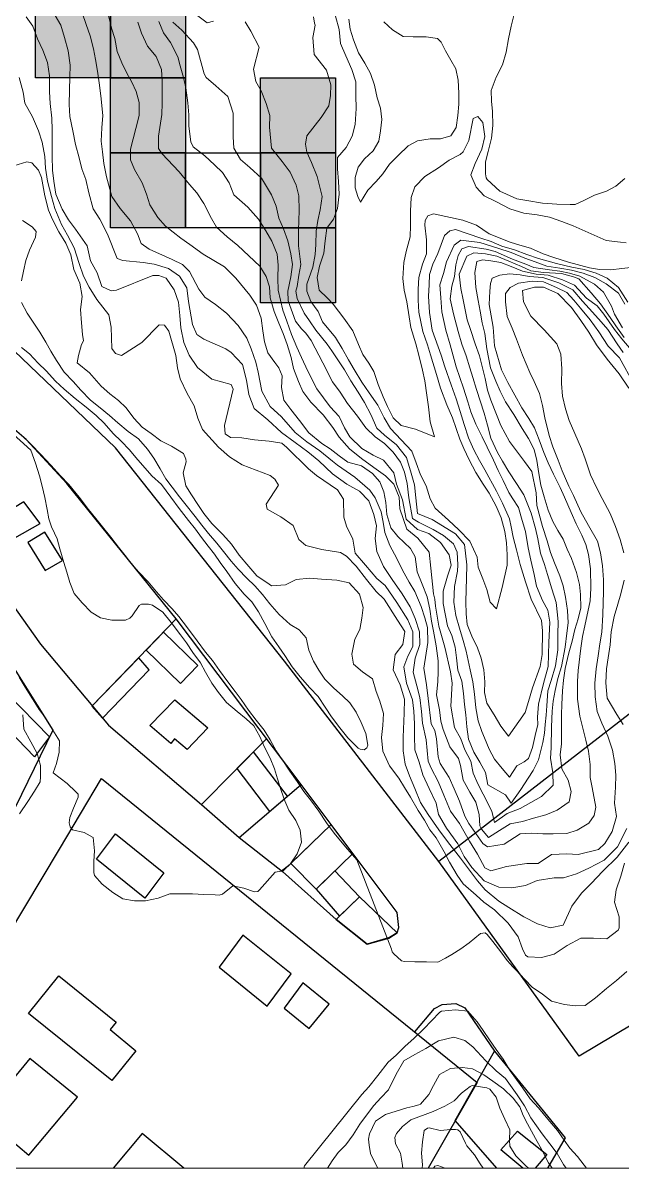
# Model space of a CAD drawing. Header units: metres. Extents: x 47 to 1988, y 46 to 663.
# Drawn here: x 1160.8 to 1280.6, y 45.6 to 274.7 of the extents above; entities that cross this region are included whole.
import ezdxf

# ---------------------------------------------------------------- set-up
doc = ezdxf.new("R2010")
doc.units = ezdxf.units.M
for name, color, linetype in [('01_Fina', 7, 'Continuous'), ('02_Media', 7, 'Continuous'), ('casas', 80, 'Continuous'), ('predios', 220, 'Continuous')]:
    doc.layers.add(name, color=color, linetype=linetype)

msp = doc.modelspace()

# ---------------------------------------------------------------- hatches: boundary and pattern name
at = {"layer": '02_Media'}
h = msp.add_hatch(color=256, dxfattribs=at)
h.dxf.hatch_style = 1
h.paths.add_polyline_path([(1178.3, 278.69), (1163.3, 278.69), (1163.3, 263.69), (1178.3, 263.69)])
h = msp.add_hatch(color=256, dxfattribs=at)
h.dxf.hatch_style = 1
h.paths.add_polyline_path([(1193.3, 278.69), (1178.3, 278.69), (1178.3, 263.69), (1193.3, 263.69)])
h = msp.add_hatch(color=256, dxfattribs=at)
h.dxf.hatch_style = 1
h.paths.add_polyline_path([(1193.3, 263.69), (1178.3, 263.69), (1178.3, 248.69), (1193.3, 248.69)])
h = msp.add_hatch(color=256, dxfattribs=at)
h.dxf.hatch_style = 1
h.paths.add_polyline_path([(1223.3, 263.69), (1208.3, 263.69), (1208.3, 248.69), (1223.3, 248.69)])
h = msp.add_hatch(color=256, dxfattribs=at)
h.dxf.hatch_style = 1
h.paths.add_polyline_path([(1193.3, 248.69), (1178.3, 248.69), (1178.3, 233.69), (1193.3, 233.69)])
h = msp.add_hatch(color=256, dxfattribs=at)
h.dxf.hatch_style = 1
h.paths.add_polyline_path([(1223.3, 248.69), (1208.3, 248.69), (1208.3, 233.69), (1223.3, 233.69)])
h = msp.add_hatch(color=256, dxfattribs=at)
h.dxf.hatch_style = 1
h.paths.add_polyline_path([(1223.3, 233.69), (1208.3, 233.69), (1208.3, 218.69), (1223.3, 218.69)])

# ---------------------------------------------------------------- linework, layer by layer
at = {"layer": '01_Fina', "lineweight": 9}
msp.add_lwpolyline([(959.22, 45.61), (1698.31, 45.61), (1697.87, 663.47), (958.78, 663.47), (959.22, 45.61)], dxfattribs=at)
at = {"layer": '01_Fina', "linetype": 'Continuous', "lineweight": 9}
for points in [[(1166.34, 277.79), (1168.41, 274.26), (1169.13, 271.79), (1169.85, 269.1), (1170.25, 266.25), (1170.17, 263.84), (1170.11, 261.26), (1170.07, 258.37), (1170.21, 255.97), (1170.79, 253.1), (1171.3, 250.34), (1172.03, 247.68), (1172.61, 245.52), (1173.38, 243.39), (1173.99, 240.69), (1174.83, 237.53), (1176.2, 235.41), (1177.75, 232.45), (1179.65, 227.57), (1180.76, 227.15), (1184.87, 226.75), (1187.03, 226.46), (1189.91, 225.54), (1192.14, 224.04), (1193.57, 221.7), (1193.94, 218.98), (1194.7, 214.37), (1195.58, 212.39), (1197, 211.43), (1201.36, 209.52), (1202.46, 208.79), (1204.72, 206.36), (1205.49, 203.22), (1205.97, 200.39), (1207.04, 197.56), (1209.75, 195.3), (1212.51, 192.78), (1215.23, 190.78), (1217.74, 188.9), (1219.99, 187.12), (1222.68, 184.48), (1225.57, 182.42), (1228.13, 180.99), (1230, 179.08), (1230.96, 176.34), (1231.53, 174.06), (1231.21, 171.57), (1231.54, 168.93), (1232.89, 165.92), (1234.66, 163.38), (1236.63, 160.49), (1238.21, 157.89), (1239.25, 155.53), (1240.11, 152.89), (1240.15, 150.33), (1239.22, 147.62), (1238.8, 144.8), (1239.55, 142.1), (1240.14, 139.74), (1240.53, 136.97), (1240.73, 134.62), (1241.44, 131.25), (1241.8, 127.02), (1242.44, 125.62), (1243.82, 122.96), (1244.99, 120.22), (1246.32, 116.98), (1248.1, 114.53), (1250.07, 110.98), (1251.7, 108.42), (1253.18, 105.7), (1254.33, 105.07), (1257.49, 105.93), (1261.53, 106.54), (1263.82, 106.56), (1266.5, 108.37), (1269.56, 108.5), (1271.83, 108.35), (1275.87, 109.34), (1277.12, 110.51), (1278.63, 112.94), (1279.48, 115.93), (1279.09, 118.59), (1279.3, 121.83), (1279.35, 124.18), (1279.15, 126.52), (1278.68, 129.23), (1277.75, 131.99), (1276.53, 134.63), (1275.65, 136.97), (1275.24, 139.91), (1275.18, 142.63), (1275.41, 145.45), (1275.8, 148.05), (1276.18, 150.46), (1276.55, 152.82), (1276.78, 156.28), (1276.83, 158.77), (1276.88, 160.8), (1276.87, 163.27), (1276.71, 166.09), (1276.3, 168.68), (1275.71, 171.03), (1273.88, 174.15), (1272.33, 176.92), (1270.88, 180.14), (1269.98, 182), (1268.6, 185.12), (1267.79, 187.21), (1266.79, 189.86), (1266.01, 192.16), (1265.13, 195.7), (1264.71, 198.15), (1264.08, 200.55), (1263.05, 202.93), (1262.19, 204.79), (1260.67, 208.2), (1259.46, 211.43), (1258.61, 213.62), (1257.6, 215.93), (1257.29, 218.89), (1257.31, 220.56), (1258.23, 221.76), (1259.91, 222.64), (1262.64, 223.06), (1264.9, 222.88), (1267.46, 221.79), (1269.55, 220.78), (1270.98, 219.24), (1272.26, 217.66), (1274.22, 215.3), (1275.97, 212.9), (1277.8, 210.06), (1280.09, 207.66), (1282.95, 202.52)], [(1198.93, 275.05), (1197.64, 274.68), (1193.89, 277.51)], [(1281.56, 113.51), (1279.69, 109.86), (1277.03, 107.22), (1273.97, 105.58), (1271.52, 104.45), (1268.86, 103.65), (1267.02, 103.7), (1263.64, 103.13), (1261.28, 102.14), (1258.53, 101.7), (1255.99, 101.8), (1253, 103.1), (1250.53, 105.71), (1249.06, 107.94), (1247.79, 110.46), (1245.51, 113.62), (1243.91, 116.34), (1243.42, 118.64), (1242.06, 121.53), (1240.79, 124.27), (1240.04, 126.83), (1239.17, 129.31), (1239.11, 132.08), (1239.12, 134.45), (1238.96, 137.01), (1238.69, 139.31), (1237.5, 142.62), (1236.97, 145.86), (1237.78, 148.02), (1238.77, 149.92), (1238.76, 152.86), (1237.75, 155.29), (1235.59, 158.73), (1233.25, 162.14), (1231.58, 163.56), (1229.29, 166.22), (1227.27, 168.62), (1226.8, 171.39), (1225.51, 174.02), (1224.97, 175.82), (1224.92, 179.42), (1223.68, 181.28), (1219.51, 184.18), (1217.93, 185.51), (1213.59, 189.76), (1212.55, 190.6), (1210.05, 191.03), (1207.14, 191.31), (1204.61, 191.72), (1202.33, 191.75), (1201.22, 192.49), (1201.09, 194.16), (1202.85, 201.4), (1202.42, 202.38), (1198.55, 203.4), (1195.69, 205.74), (1194.04, 208.2), (1193.01, 210.75), (1192.41, 213.67), (1192.15, 216.16), (1191.9, 218.84), (1191.06, 221.31), (1189.43, 223.65), (1188.01, 224.14), (1186.76, 224.13), (1179.51, 221.22), (1178.45, 221.08), (1176.57, 221.97), (1175.66, 224.68), (1174.29, 227.12), (1173.67, 230.11), (1171.29, 233.46), (1169.92, 235.27), (1168.64, 237.45), (1167.36, 240.4), (1166.99, 243.03), (1166.73, 245.24), (1166.67, 248.06), (1166.63, 250.33), (1166.67, 253.29), (1166.6, 255.64), (1166.29, 258.56), (1166.13, 260.9), (1166.14, 264.1), (1165.71, 266.76), (1164.81, 269.26), (1163.75, 271.48), (1162.77, 274.07), (1161.44, 275.89)], [(1172.68, 276.69), (1173.48, 274.36), (1174.23, 272.08), (1174.91, 269.53), (1175.33, 267.37), (1175.75, 265.02), (1176.07, 262.72), (1176.42, 260.13), (1176.77, 256.15), (1176.57, 253.71), (1176.45, 251.06), (1176.7, 248.92), (1176.98, 246.58), (1177.54, 243.92), (1178.6, 239.99), (1180.23, 237.56), (1182.35, 235.09), (1183.74, 232.47), (1184.45, 230.59), (1186.02, 229.4), (1190.64, 227.33), (1192.71, 226.34), (1194.12, 224.98), (1195.96, 221.43), (1197.18, 219.83), (1199.29, 218.34), (1201.54, 216.6), (1203.83, 214.18), (1205.6, 211.63), (1206.45, 209.46), (1207.38, 206.82), (1207.81, 204.8), (1208.59, 201.02), (1210.21, 197.97), (1212.53, 195.86), (1215.21, 192.79), (1217.58, 190.86), (1220.16, 189.1), (1222.7, 187.05), (1223.68, 186.19), (1227.19, 183.81), (1230.19, 181.2), (1231.22, 179.68), (1232.44, 176.89), (1232.84, 174.82), (1233.15, 172.78), (1234.15, 170.16), (1235.59, 167.56), (1236.7, 165.25), (1238.02, 162.84), (1239.18, 160.93), (1240.46, 157.95), (1241.15, 155.67), (1241.67, 153.72), (1241.75, 150.74), (1240.95, 145.62), (1241.52, 142.26), (1241.8, 139.58), (1242.4, 134.51), (1243.18, 133.17), (1243.49, 131.49), (1243.85, 127.86), (1244.22, 126.53), (1246.03, 123.75), (1247.01, 121.51), (1248.07, 119.03), (1249.18, 116.04), (1249.97, 114.56), (1252.74, 110.54), (1253.71, 109.89), (1257, 110.39), (1260.25, 112.46), (1262.48, 112.59), (1264.78, 112.47), (1266.81, 112.47), (1269.54, 112.55), (1271.61, 113.21), (1273.95, 114.58), (1275.05, 116.16), (1275.37, 117.82), (1274.63, 121.75), (1274.25, 123.74), (1274.24, 126.35), (1273.89, 129.01), (1273.38, 131.24), (1272.14, 135.99), (1271.68, 139.43), (1271.68, 142.96), (1271.83, 145.14), (1272.33, 149.63), (1272.7, 151.95), (1273.13, 154.1), (1274.23, 159.08), (1274.34, 161.59), (1274.31, 165.46), (1273.88, 168.35), (1273.36, 170.37), (1272.58, 172.23), (1271.4, 174.47), (1270.39, 176.76), (1269.1, 179.83), (1268.25, 181.78), (1266.88, 184.43), (1265.8, 186.67), (1264.93, 188.74), (1264.03, 191.29), (1263.07, 193.69), (1261.96, 195.53), (1260.59, 197.68), (1259.15, 200.21), (1257.79, 202.78), (1256.51, 205.29), (1255.08, 210.07), (1254.8, 213.81), (1254.43, 216.07), (1254.05, 218.35), (1254.14, 221.05), (1254.31, 222.56), (1254.63, 223.62), (1256.15, 224.2), (1258.12, 224.48), (1260.23, 224.3), (1262.04, 223.98), (1264.76, 223.79), (1267.93, 222.69), (1270.78, 221.3), (1272.72, 219), (1274.66, 216.86), (1276.45, 214.87), (1277.77, 213.35), (1279.63, 210.51), (1280.79, 208.79)], [(1177.95, 276.15), (1178.51, 273.61), (1179.2, 271.56), (1179.66, 269), (1180.58, 266.71), (1181.59, 264.61), (1182.59, 262.85), (1183.42, 260.99), (1184.03, 258.78), (1184.02, 256.17), (1183.39, 253.6), (1182.82, 251.48), (1182.35, 249.44), (1182.32, 247.27), (1183.1, 245.34), (1184.68, 242.71), (1185.5, 240.4), (1186.18, 238.33), (1187.79, 235.76), (1189.33, 234.06), (1192.4, 231.6), (1194.21, 230.34), (1196.86, 228.44), (1199, 227.16), (1201.11, 225.9), (1203.38, 223.66), (1206.18, 220.24), (1207.53, 218.26), (1208.47, 215.66), (1208.79, 213.12), (1209.09, 210.92), (1209.8, 208.71), (1211.15, 206.79), (1211.98, 205.67), (1212.61, 204.1), (1212.53, 201.75), (1212.95, 199.24), (1214.39, 197.35), (1216.14, 195.15), (1217.98, 192.68), (1220.56, 190.56), (1222.27, 189.48), (1224.05, 188.06), (1225.77, 186.83), (1228.53, 186.08), (1230.67, 184.56), (1232.16, 182.86), (1232.96, 180.86), (1233.39, 178.75), (1233.55, 176.33), (1234.34, 173.67), (1235.76, 171.96), (1238.3, 169.55), (1239.24, 167.87), (1239.63, 164.9), (1240.64, 162.43), (1241.63, 159.86), (1242.14, 157.41), (1242.53, 155.01), (1242.89, 153.02), (1243.44, 150.1), (1243.83, 147.06), (1243.8, 144.93), (1243.75, 142.87), (1243.51, 140.29), (1244.12, 137.3), (1244.39, 135.02), (1244.82, 133.35), (1246.17, 129.86), (1247.87, 127.56), (1248.32, 126.17), (1248.85, 123.24), (1249.11, 122.74), (1250.17, 120.83), (1251.38, 118.8), (1252.03, 116.33), (1252.15, 114.08), (1252.47, 113.41), (1253.87, 111.76), (1256.12, 113.17), (1258.22, 114.47), (1260.66, 114.94), (1262.9, 115.62), (1265.37, 116.28), (1267.59, 117.24), (1270.02, 118.89), (1270.4, 120.97), (1269.79, 123.21), (1268.57, 125.47), (1268.25, 128.25), (1268.49, 130.47), (1268.52, 133.01), (1268.52, 136.32), (1268.57, 138.36), (1268.72, 141.1), (1268.91, 143.23), (1269.25, 145.58), (1269.95, 148.67), (1270.6, 151.03), (1271.13, 153.34), (1271.82, 155.49), (1272.34, 157.71), (1272.31, 160.32), (1272.12, 162.38), (1271.51, 164.73), (1270.46, 167.56), (1269.63, 169.45), (1268.82, 171.4), (1267.78, 173.12), (1266.74, 174.98), (1265.82, 177.22), (1265, 179.86), (1264.39, 182.23), (1263.99, 184.56), (1263.58, 187.17), (1263.01, 189.33), (1261.91, 191.53), (1260.61, 193.58), (1258.96, 196.33), (1257.31, 198.91), (1256.22, 201.03), (1255.33, 203.03), (1254.29, 205.72), (1253.56, 209.47), (1253.13, 212.53), (1252.66, 214.72), (1252.23, 217), (1251.86, 219.13), (1251.33, 221.77), (1251.17, 224.76), (1251.58, 226.93), (1252.71, 227.28), (1254.37, 227.1), (1256.33, 226.78), (1258.44, 225.99), (1260.69, 225.06), (1263.41, 224.42), (1265.83, 224.23), (1268.69, 223.29), (1271.1, 222.2), (1273.48, 219.6), (1275.63, 218.07), (1276.96, 216.4), (1279.1, 213.36), (1280.57, 211.52), (1282.41, 209.27)], [(1187.98, 275), (1188.9, 272.69), (1190.34, 270.8), (1191.8, 267.92), (1192.28, 266.09), (1192.89, 263.76), (1193.38, 261.67), (1193.81, 258.68), (1193.99, 256.27), (1193.99, 254.01), (1194.36, 250.87), (1194.84, 249.88), (1197.16, 248.07), (1199.1, 246.32), (1200.72, 244.76), (1202.02, 242.68), (1202.98, 240.27), (1205.77, 237.84), (1207.89, 235.42), (1209.4, 233.08), (1210.56, 231.06), (1211.66, 228.41), (1211.85, 226.26), (1211.79, 223.63), (1211.83, 221.23), (1212.77, 217.22), (1213.58, 215), (1214.54, 212.34), (1215.59, 209.84), (1216.49, 207.77), (1217.76, 205), (1219.56, 201.47), (1222.21, 197.86), (1224.01, 195.99), (1225.12, 193.7), (1226.14, 191.92), (1228.55, 189.56), (1230.81, 188.25), (1232.9, 187.23), (1234.96, 184.7), (1235.52, 182.44), (1236.71, 179.27), (1237.44, 175.43), (1239.67, 173.34), (1241.95, 172.57), (1244.28, 170.74), (1246.05, 168.3), (1246.4, 166.19), (1245.68, 164), (1244.84, 161), (1244.81, 158.58), (1245.67, 154.1), (1246.59, 152.12), (1247.25, 149.81), (1247.49, 147.68), (1247.76, 145.19), (1248.54, 143.02), (1248.89, 140.58), (1249.09, 138.32), (1249.38, 136.31), (1249.58, 133.86), (1249.88, 131.4), (1250.96, 128.82), (1252.17, 126.84), (1253.28, 124.77), (1253.75, 122.3), (1257.32, 120.26), (1258.43, 118.6), (1260.34, 121.31), (1261.8, 123.59), (1262.83, 125.16), (1263.86, 127.3), (1264.77, 130.74), (1265.08, 132.61), (1265.25, 134.33), (1265.44, 136.24), (1265.58, 138.07), (1265.76, 141.09), (1266.43, 143.12), (1267.26, 146.1), (1267.74, 149.26), (1267.78, 152.42), (1267.81, 154.87), (1267.68, 156.31), (1267.43, 158.76), (1266.57, 161.46), (1265.7, 164.33), (1265.11, 166.35), (1264.29, 168.62), (1263.76, 171.46), (1263.31, 173.55), (1262.43, 176.64), (1260.93, 180.31), (1259.49, 182.58), (1257.93, 184.9), (1256.68, 187), (1255.69, 188.74), (1254.33, 191.65), (1253.7, 194.22), (1253.02, 196.64), (1251.49, 201.37), (1250.76, 203.73), (1250.17, 205.68), (1249.42, 208.1), (1248.57, 210.41), (1247.8, 212.98), (1246.88, 216.5), (1246.25, 219.49), (1246.54, 222.04), (1247.11, 223.98), (1247.38, 226.32), (1247.85, 228.17), (1248.59, 229.52), (1249.88, 229.94), (1253.4, 229.46), (1255.26, 228.94), (1258.69, 227.46), (1261.34, 226.41), (1262.98, 225.76), (1266.1, 225.3), (1268.15, 225.03), (1270.08, 224.65), (1272.16, 224.05), (1273.52, 223.31), (1275.09, 222.43), (1276.86, 220.82), (1278.48, 218), (1279.09, 216.46), (1280.67, 213.7)], [(1205.22, 274.9), (1206.38, 273.01), (1208.03, 269.86), (1206.88, 265.47), (1207.39, 263), (1208.41, 261.1), (1209.44, 258.6), (1210.17, 256.17), (1210.12, 253.85), (1210.54, 249.65), (1212.61, 247), (1214.27, 244.82), (1215.46, 242.24), (1215.98, 240.08), (1216.01, 237.17), (1215.94, 233.17), (1215.88, 230.09), (1216.35, 226.39), (1215.97, 224.24), (1215.67, 221.97), (1215.35, 221.06), (1215.64, 219.55), (1217.03, 216.62), (1218.12, 215.07), (1219.4, 213.2), (1221.62, 210.4), (1222.57, 209.09), (1225.08, 205.31), (1226.38, 203.09), (1227.82, 200.82), (1229.1, 198.75), (1230.39, 196.34), (1231.54, 193.64), (1233.09, 192.25), (1235.5, 190.28), (1237.51, 187.74), (1238.44, 184.65), (1239.07, 182.3), (1239.39, 179.69), (1239.71, 176.58), (1242.61, 175.36), (1247.32, 172.51), (1249.08, 170.37), (1249.59, 166.27), (1249.49, 163.52), (1249.41, 161.34), (1249.38, 158.9), (1249.45, 156.51), (1249.66, 154.35), (1250.57, 152), (1251.68, 149.71), (1252.44, 147.61), (1252.97, 145.28), (1253.13, 142.91), (1253.11, 140.74), (1253.58, 138.64), (1255.04, 136.26), (1256.38, 133.99), (1257.89, 131.98), (1261.2, 136.72), (1261.89, 138.92), (1262.69, 141.68), (1264.21, 145.92), (1264.64, 148.38), (1264.68, 153.07), (1264.52, 155.13), (1262.41, 159.44), (1261.31, 162.9), (1260.2, 166.37), (1259.52, 169.26), (1258.83, 171.85), (1258.43, 173.87), (1258.12, 175.47), (1256.72, 178.59), (1255.52, 181.04), (1253.18, 185.27), (1252.11, 187.18), (1250.98, 189.32), (1249.87, 191.68), (1249.01, 194.34), (1248.21, 196.96), (1247.41, 199.48), (1246.46, 202.29), (1245.18, 205.86), (1244.45, 208.24), (1242.63, 213.2), (1242.1, 216.74), (1241.92, 220.04), (1242.02, 222.29), (1242.12, 224.37), (1242.76, 226.45), (1243.76, 228.57), (1245.1, 232.16), (1246.17, 233.13), (1247.27, 233.35), (1252.33, 231.63), (1254.43, 230.96), (1256.55, 230.04), (1259.12, 229.27), (1261.57, 228.36), (1263.91, 227.58), (1267.52, 226.55), (1270.54, 225.83), (1273, 225.33), (1275.45, 224.63), (1277.64, 223.66), (1279.91, 221.73), (1281.77, 218.84)], [(1218.92, 275.91), (1219.13, 274.63), (1219.21, 274.22), (1218.76, 271.76), (1219.07, 268.35), (1221.49, 265.26), (1222.35, 262.29), (1222.33, 260.14), (1221.97, 258.08), (1220.47, 255.78), (1217.56, 252.1), (1217.28, 250.43), (1217.56, 248.83), (1218.51, 246.78), (1219.63, 243.97), (1220.62, 239.95), (1220.26, 237.3), (1219.76, 235.15), (1219.44, 233), (1219.36, 230.35), (1219.22, 228.34), (1218.76, 225.83), (1217.56, 222.45), (1217.56, 221.06), (1218.39, 218.97), (1219.81, 216.94), (1220.7, 214.91), (1223.29, 211.78), (1224.61, 209.53), (1225.91, 207.27), (1227.03, 205.36), (1228.55, 202.8), (1230.04, 200.7), (1231.79, 198.24), (1233.04, 195.71), (1234.31, 193.56), (1236.44, 191.26), (1238.56, 189.03), (1239.43, 186.72), (1240.3, 184.3), (1241.41, 182.12), (1242.26, 179.48), (1243.23, 177.62), (1245.92, 175.24), (1247.96, 173.28), (1250.13, 171.02), (1251.65, 167.85), (1251.86, 165.81), (1252.73, 163.5), (1253.53, 161.34), (1254.24, 158.84), (1255.49, 157.51), (1256.6, 161.77), (1257.65, 166.19), (1257.63, 168.3), (1257.52, 170.67), (1257.14, 172.95), (1256.4, 175.68), (1255.41, 178.04), (1254.04, 180.59), (1252.81, 182.45), (1251.37, 184.74), (1250.05, 187.3), (1248.99, 189.56), (1248.19, 191.42), (1246.68, 195.68), (1245.58, 198.32), (1244.29, 201.65), (1243.52, 204.36), (1242.32, 208.29), (1241.68, 210.31), (1240.74, 212.98), (1239.99, 216.8), (1239.8, 219.22), (1239.83, 221.42), (1239.98, 223.74), (1240.68, 226.41), (1241.51, 228.5), (1241.49, 231.27), (1241.17, 234.22), (1241.26, 235.19), (1241.78, 236.09), (1242.89, 236.51), (1248.77, 235.23), (1251.49, 234.23), (1254.05, 232.49), (1258.23, 230.84), (1260.15, 230.25), (1262.3, 229.66), (1264.84, 228.51), (1266.94, 227.73), (1269.87, 226.84), (1274.09, 225.72), (1276.1, 225.38), (1278.33, 225.28), (1280.55, 225.55), (1282.98, 225.86)], [(1281.4, 230.72), (1280.27, 230.85), (1277.45, 231.15), (1270.83, 234.07), (1268.55, 234.96), (1266.12, 235.84), (1263.64, 236.27), (1260.94, 236.62), (1258.16, 237.48), (1255.36, 238.94), (1253.03, 240.13), (1251.44, 241.81), (1250.38, 244.28), (1251.22, 246.57), (1252.53, 249.44), (1253.16, 251.95), (1252.79, 254.79), (1251.76, 255.94), (1250.82, 255.58), (1249.97, 251.16), (1248.81, 248.88), (1248.21, 248.36), (1246.01, 247.23), (1243.91, 245.72), (1241.19, 243.98), (1239.15, 241.92), (1238.46, 239.77), (1238.3, 237.05), (1238.31, 234.14), (1238.21, 231.89), (1237.44, 228.94), (1236.99, 226.76), (1236.8, 223.54), (1237.03, 221.22), (1237.57, 218.89), (1238.03, 215.88), (1238.38, 213.76), (1239.34, 210.5), (1239.95, 208.22), (1240.67, 205.21), (1241.18, 203.09), (1241.55, 200.24), (1241.88, 197.92), (1242.24, 194.88), (1243.13, 191.9), (1239.31, 193.43), (1236.43, 194.13), (1234.84, 195.71), (1233.7, 197.95), (1232.85, 199.9), (1231.84, 202.38), (1231, 204.93), (1229.95, 206.65), (1228.77, 208.37), (1227.89, 210.37), (1226.77, 213.11), (1224.98, 215.64), (1222.85, 218.41), (1221.67, 219.71), (1220.06, 221.2), (1219.63, 223.74), (1220.11, 226.03), (1220.97, 228.65), (1221.24, 231.08), (1221.58, 233.62), (1222.91, 235.42), (1223.72, 237.57), (1224.04, 240.45), (1223.93, 242.94), (1223.7, 245.48), (1223.68, 247.78), (1225.44, 249.79), (1226.65, 252.05), (1227.27, 254.34), (1227.46, 257.54), (1227.4, 260.19), (1227.34, 262.87), (1226.59, 265.36), (1225.39, 268.1), (1224.33, 270.56), (1224.06, 273.35), (1223.29, 276.04)], [(1226, 275.41), (1226.21, 273.42), (1226.9, 271.28), (1227.93, 268.73), (1229.18, 266.63), (1230.27, 264.58), (1231.07, 262.23), (1231.63, 259.71), (1232.27, 257.64), (1232.55, 255.36), (1232.33, 253.11), (1231.95, 251.06), (1230.85, 249.13), (1229.08, 247.52), (1227.83, 245.83), (1227.23, 243.78), (1227.21, 241.67), (1227.78, 239.98), (1228.27, 238.86), (1229.76, 241.26), (1231.44, 242.96), (1232.74, 244.53), (1234.07, 246.44), (1235.86, 248.14), (1237.81, 250.11), (1239.67, 251.08), (1242.25, 251.49), (1244.29, 251.52), (1246.38, 252.08), (1247.45, 253.8), (1247.79, 256.18), (1247.93, 258.46), (1247.99, 260.66), (1247.85, 263.24), (1247.39, 265.48), (1246.39, 267.22), (1245.28, 269.13), (1244.41, 270.85), (1243.92, 271.35)], [(1243.93, 271.37), (1243.7, 271.59), (1241.43, 271.88), (1238.85, 271.88), (1236.81, 271.96), (1234.69, 273.29), (1232.99, 274.92)], [(1258.99, 276.15), (1258.44, 274.07), (1257.88, 271.5), (1257.4, 268.83), (1256.68, 266.28), (1255.42, 263.86), (1254.46, 261.17), (1254.48, 259.06), (1254.71, 257), (1254.73, 254.15), (1254.5, 251.62), (1253.83, 249), (1253.28, 246.88), (1253.27, 244.53), (1253.41, 243.7), (1253.61, 243.34), (1256.19, 241.06), (1259.58, 239.5), (1261.57, 239.17), (1264.71, 238.65), (1267.53, 238.43), (1270.23, 238.39), (1271.25, 238.38), (1273.11, 239.23), (1275.11, 240.2), (1277.46, 241.05), (1279.35, 242.04), (1281.17, 243.58)], [(1183.81, 274.84), (1184.54, 272.61), (1185.74, 270.06), (1187.42, 267.95), (1188.52, 265.4), (1188.63, 263.01), (1188.67, 258.65), (1188.57, 256.35), (1187.92, 252.03), (1187.94, 249.59), (1188.6, 248.54), (1192.07, 244.91), (1194.1, 242.38), (1195.59, 240.69), (1197.01, 238.55), (1198.54, 235.55), (1199.52, 233.82), (1201.64, 231.88), (1203.8, 230.17), (1208.17, 226.02), (1209.45, 223.96), (1210.09, 221.9), (1210.27, 219.71), (1211.02, 216.93), (1211.96, 214.62), (1212.83, 212.53), (1213.66, 210.38), (1214.43, 207.79), (1214.92, 205.54), (1215.89, 202.94), (1216.78, 200.99), (1218.34, 198.84), (1220.87, 196.32), (1222.75, 193.78), (1224.03, 191.85), (1226.09, 189.48), (1228.48, 187.57), (1230.94, 185.74), (1233.27, 184.12), (1235, 182.42), (1236.03, 179.83), (1236.17, 177.46), (1237.56, 173.41), (1239.76, 171.61), (1242.02, 168.81), (1242.36, 165.6), (1242.9, 160.47), (1243.19, 159.41), (1243.32, 158.04), (1243.94, 154.02), (1245.19, 149.84), (1246.27, 144.9), (1246.66, 142.64), (1246.37, 138), (1247.07, 133.76), (1248.34, 131.46), (1249.15, 129.28), (1250.39, 126.98), (1250.81, 124.61), (1251.85, 122.35), (1252.8, 120.39), (1254.53, 117.01), (1255.07, 114.73), (1257.6, 116.54), (1260.2, 117.53), (1264.52, 119.91), (1266.8, 122.18), (1266.78, 124.67), (1266.27, 127.59), (1266.42, 129.69), (1266.5, 133.88), (1266.61, 137.03), (1266.85, 139.02), (1267.25, 141.12), (1267.76, 143.53), (1268.47, 145.96), (1269.21, 149.84), (1269.55, 152.63), (1269.79, 154.71), (1269.68, 157.15), (1269.29, 159.83), (1268.85, 162.07), (1268.16, 164.09), (1267.06, 166.71), (1266.3, 168.73), (1265.62, 171.11), (1264.66, 173.92), (1263.56, 178.17), (1263.4, 180.66), (1262.55, 184.96), (1261.11, 186.97), (1259.9, 188.57), (1258.08, 190.94), (1256.37, 194.18), (1255.48, 196.35), (1254.38, 199.25), (1253.71, 201.2), (1253.2, 203.53), (1252.12, 208.12), (1251.23, 210.52), (1250.27, 213.33), (1249.66, 215.32), (1248.83, 219.27), (1248.34, 221.57), (1248, 224.42), (1249.58, 228.02), (1250.95, 228.7), (1253.32, 228.53), (1255.54, 228), (1257.97, 227.03), (1260.5, 225.93), (1262.38, 225.12), (1264.87, 224.79), (1268.46, 224.53), (1270.9, 223.92), (1271.93, 223.47), (1274.45, 220.67), (1276.3, 218.51), (1278.21, 215.76), (1279.34, 214.12), (1281.04, 211.75)], [(1190.77, 274.82), (1192.55, 273.24), (1194.91, 270.72), (1195.71, 269.4), (1197.06, 264.49), (1197.43, 263.75), (1199.4, 262.09), (1201.76, 259.95), (1202.83, 256.62), (1202.87, 254.08), (1202.85, 251.9), (1202.98, 249.63), (1204.28, 247.36), (1206.15, 245.8), (1208.49, 243.61), (1210.54, 240.3), (1211.41, 238.06), (1211.99, 235.66), (1212.94, 233.51), (1213.76, 231.11), (1214.36, 228.47), (1214.72, 226.38), (1214.38, 223.92), (1213.8, 221.06), (1213.81, 219.12), (1215.28, 215.05), (1216.54, 213.51), (1217.37, 212.63), (1218.42, 211.18), (1220.79, 206.72), (1222.73, 202.92), (1224.24, 200.84), (1225.73, 198.53), (1227.71, 196.02), (1229.36, 193.67), (1231.26, 191.87), (1233.09, 190.57), (1234.84, 188.8), (1236.31, 186.83), (1237.09, 184.79), (1237.61, 182.55), (1237.97, 179.66), (1238.68, 175.55), (1239.9, 174.83), (1242.84, 173.34), (1244.89, 172.17), (1246.87, 170.51), (1247.6, 168.82), (1247.73, 166.29), (1247.71, 165), (1247.12, 161.93), (1246.99, 158.79), (1247.36, 156.14), (1248.08, 153.6), (1248.81, 151.18), (1249.41, 149.01), (1250.25, 145.27), (1250.76, 142.85), (1251.1, 140.43), (1251.34, 137.65), (1251.83, 135.11), (1252.55, 132.94), (1253.11, 131.66), (1254.03, 129.42), (1255.1, 127.41), (1256.65, 125.52), (1258.07, 123.78), (1259.53, 126.06), (1261.01, 126.85), (1261.87, 127.52), (1262.7, 129.72), (1263.25, 132.15), (1263.78, 134.35), (1263.68, 135.79), (1263.86, 138.38), (1264.92, 142.54), (1265.85, 145.97), (1265.93, 150.78), (1266.13, 154.83), (1265.78, 157.2), (1264.69, 159.18), (1263.52, 161.99), (1263.05, 164.32), (1262.37, 167.2), (1261.82, 169.66), (1261.29, 172.97), (1260.6, 175.14), (1259.91, 177.74), (1258.79, 179.48), (1257.94, 180.78), (1256.82, 183.16), (1255.85, 185.16), (1254.89, 187.21), (1253.66, 189.81), (1252.62, 191.88), (1251.38, 194.43), (1250.39, 196.86), (1249.75, 198.86), (1248.89, 201.6), (1247.43, 205.92), (1246.81, 208.11), (1246.2, 210.32), (1245.34, 213.25), (1244.58, 216.88), (1244.38, 219.7), (1244.18, 222.32), (1244.93, 224.54), (1245.53, 226.9), (1247.01, 230.26), (1248.39, 231.25), (1252.19, 230.77), (1255.77, 229.65), (1258.42, 228.75), (1261.14, 227.64), (1263.21, 226.89), (1265.59, 226.02), (1268.16, 225.61), (1270.52, 225.22), (1272.81, 224.62), (1275.18, 223.79), (1277.39, 222.48), (1279.88, 220.64), (1281.13, 218.45)], [(1281.95, 110.81), (1279.62, 107.8), (1276.74, 105), (1274.43, 102.54), (1272.47, 100.6), (1270.58, 98.02), (1268.83, 94.18), (1266.22, 93.64), (1263.67, 94.48), (1260.96, 95.84), (1257.95, 97.71), (1255.93, 98.99), (1253.26, 101.25), (1251.72, 103.04), (1249.88, 105.46), (1248.3, 107.59), (1245.69, 110.96), (1243.94, 113.28), (1241.85, 116.32), (1240.32, 118.71), (1239.14, 121.52), (1238.13, 124.11), (1237.24, 126.4), (1236.85, 129.06), (1236.84, 131.8), (1237.06, 136.63), (1237.08, 139.43), (1236.21, 142.28), (1234.84, 145.29), (1235.23, 148.36), (1236.79, 150.37), (1237.15, 152.93), (1235.69, 155.22), (1233.05, 159.42), (1231.41, 160.98), (1229.49, 163.33), (1227.42, 166.01), (1225.51, 168.05), (1224.28, 168.72), (1220.59, 169.34), (1217.34, 170.17), (1215.98, 171.37), (1214.83, 174.18), (1212.36, 175.91), (1209.64, 177.44), (1209.43, 178.44), (1211.92, 182.24), (1211.15, 183.41), (1210.26, 184.18), (1204.63, 186.27), (1202.14, 187.86), (1199.92, 189.81), (1196.69, 193.34), (1195.75, 195.62), (1195.03, 198.1), (1193.68, 200.58), (1192.25, 203.48), (1191.71, 205.69), (1191.36, 208.14), (1189.99, 213.06), (1189.14, 214.21), (1188.04, 214.3), (1184.57, 210.76), (1180.55, 208.19), (1179.34, 208.58), (1178.6, 209.58), (1178.48, 213.85), (1177.97, 216.29), (1175.57, 219.38), (1174.03, 221.86), (1172.9, 224.01), (1172.06, 226.58), (1171.06, 229.69), (1169.74, 232.2), (1168.51, 234.39), (1167.2, 237.58), (1166.5, 239.98), (1165.73, 243), (1165.34, 245.66), (1165.18, 247.94), (1164.67, 250.81), (1163.92, 253.09), (1162.72, 255.93), (1161.19, 258.62), (1160.84, 260.85), (1160.03, 263.75)], [(1158.97, 246.12), (1161.59, 246.92), (1162.56, 246.72), (1163.94, 245.23), (1164.55, 243.76), (1165.22, 240.07), (1165.92, 237.22), (1166.75, 235.36), (1168.02, 232.93), (1169.36, 230.66), (1170.4, 228.28), (1171.02, 225.38), (1172.22, 222.62), (1172.66, 219.98), (1172.34, 217.38), (1172.52, 214.68), (1172.75, 212.36), (1172.93, 211.12), (1172.49, 210.39), (1171.91, 208.18), (1171.66, 206.68), (1174.12, 204.71), (1176.48, 202), (1178.19, 200.51), (1179.9, 199.19), (1181.47, 197.68), (1182.96, 195.6), (1184.64, 193.8), (1186.43, 192.57), (1188.4, 191.07), (1190.49, 190), (1192.91, 188.53), (1193.4, 187.41), (1193.44, 186.91), (1192.86, 184.67), (1193.4, 182.08), (1194.51, 180.31), (1195.79, 178.38), (1196.97, 176.54), (1198.58, 174.55), (1200.76, 172.34), (1202.51, 170.43), (1204.07, 168.2), (1206.01, 165.95), (1207.59, 164.11), (1210.01, 162.42), (1210.48, 162.1), (1213.28, 162.28), (1215.47, 163.37), (1218.16, 163.65), (1220.49, 163.4), (1223.55, 163.19), (1226.07, 162.66), (1228.11, 160.41), (1228.81, 157.72), (1228.54, 155.64), (1228.16, 153.35), (1227.19, 151.42), (1226.6, 148.4), (1226.93, 146.4), (1228.69, 144.91), (1230.71, 143.46), (1231.43, 140.92), (1232.17, 139.04), (1232.87, 136.57), (1232.79, 134.13), (1232.5, 131.72), (1232.8, 129.04), (1234.11, 126.08), (1235.97, 123.59), (1237.09, 121.76), (1238.32, 119.8), (1239.82, 117.13), (1241.08, 115.19), (1242.17, 113.26), (1243.4, 111.66), (1245.02, 108.86), (1246.09, 106.84), (1247.64, 104.23), (1248.8, 102.44), (1251.4, 100.18), (1252.97, 98.81), (1255.11, 97.25), (1257.82, 94.58), (1259.82, 91.88), (1260.69, 89.45), (1261.31, 88.19), (1261.79, 87.88), (1264.48, 87.77), (1267.03, 88.4), (1269.65, 90.17), (1272.33, 91.58), (1274.91, 91.62), (1277.53, 91.44), (1279.83, 93.19), (1280.05, 93.68), (1280.05, 95.86), (1279.07, 98.83), (1279.41, 101.29), (1280.33, 103.98), (1281.09, 106.58)], [(1160.5, 223.08), (1160.93, 225.06), (1161.36, 227.19), (1162.1, 229.26), (1163.32, 231.86), (1163.44, 232.96), (1162.68, 233.92), (1160.73, 235.16)], [(1281.98, 201.62), (1280.03, 204.51), (1277.62, 207.43), (1275.51, 210.28), (1273.93, 212.86), (1272.37, 215.18), (1270.48, 217.76), (1267.75, 220.56), (1264.89, 221.82), (1263.07, 221.85), (1260.72, 221.18), (1260.88, 218.88), (1262.36, 216.04), (1265.05, 213.3), (1267.57, 210.5), (1268.35, 208.41), (1268.53, 205.51), (1268.47, 202.58), (1268.69, 200.02), (1269.32, 197.47), (1270.03, 195.17), (1271.13, 192.57), (1272.51, 189.5), (1273.2, 187.48), (1274.27, 184.31), (1275.56, 181.62), (1276.65, 179.54), (1278.22, 176.54), (1279.28, 173.94), (1280.24, 171.37), (1280.97, 168.66)], [(1160.54, 209.76), (1162.11, 208.51), (1163.87, 206.64), (1165.43, 205.11), (1167.3, 203.05), (1169.06, 201.41), (1171.24, 199.58), (1173.44, 197.85), (1175.48, 196.17), (1177.03, 194.61), (1178.82, 192.55), (1180.44, 191.03), (1182.1, 189.28), (1183.4, 187.73), (1186.6, 184.08), (1188.52, 182.38), (1190.36, 179.8), (1192.06, 177.57), (1193.9, 175.16), (1195.3, 173.41), (1196.53, 171.76), (1197.84, 169.99), (1199.1, 168.39), (1200.26, 166.74), (1201.59, 164.97), (1203.26, 162.55), (1205.04, 160.45), (1206.56, 158.89), (1207.9, 156.88), (1209.15, 154.54), (1210.59, 151.87), (1211.96, 149.91), (1213.15, 148.17), (1214.61, 145.87), (1216.27, 143.89), (1218.18, 141.71), (1219.81, 139.93), (1221.23, 137.83), (1222.49, 135.87), (1224.16, 133.7), (1225.77, 131.66), (1227.83, 129.6), (1228.25, 129.4), (1229.03, 129.3), (1229.58, 129.67), (1229.76, 130.21), (1229.36, 132.52), (1228.42, 134.73), (1227.43, 136.8), (1226.19, 138.67), (1224.72, 140.11), (1222.96, 141.64), (1221.16, 143.44), (1219.95, 145.19), (1218.89, 147), (1217.99, 149.19), (1217.45, 151.66), (1216.03, 153.29), (1214.27, 154.38), (1212.07, 156.33), (1210.2, 158.48), (1208.68, 160.33), (1207.21, 162.08), (1205.6, 163.64), (1203.84, 165.39), (1202.44, 167.04), (1200.91, 168.98), (1199.6, 170.65), (1197.92, 172.57), (1196.61, 174.2), (1195.24, 175.94), (1193.42, 178.24), (1192.09, 179.89), (1190.65, 181.83), (1189.41, 183.48), (1188.28, 185.51), (1186.98, 187.63), (1185.72, 189.4), (1183.93, 191.46), (1181.88, 192.96), (1179.8, 194.71), (1178.13, 196.16), (1176.26, 197.67), (1174.31, 199.24), (1172.4, 201.23), (1170.83, 202.95), (1169.08, 204.85), (1167.55, 207.14), (1166.39, 209.05), (1165.41, 210.86), (1164.21, 212.8), (1163, 214.64), (1161.63, 216.62), (1160.54, 218.79)], [(1166.56, 173.66), (1165.98, 175.48), (1165.67, 177.37), (1165.18, 179.74), (1164.69, 182.02), (1164.12, 184.07), (1163.35, 186.59), (1162.39, 189.23), (1148.16, 202.08)], [(1281.57, 84.94), (1279.49, 83.15), (1277.46, 81.56), (1275.3, 79.65), (1273.22, 78.14), (1271.21, 78.09), (1269.12, 78.35), (1266.46, 79.03), (1264.72, 80.4), (1262.65, 81.78), (1261.13, 83.36), (1259.38, 85.25), (1258.75, 85.88), (1258.2, 86.45), (1257.6, 87.14), (1256.34, 88.9), (1254.78, 90.96), (1253.66, 92.34), (1253.21, 92.65), (1252.32, 92.52), (1250.02, 90.7), (1248.35, 89.47), (1246.58, 88.34), (1245.28, 87.6), (1243.75, 86.83), (1241.52, 86.86), (1239.17, 86.88), (1237.09, 86.91), (1236.5, 87.04), (1234.98, 88.5), (1234.63, 88.89), (1234.49, 89.38), (1227.57, 107.29), (1225.72, 109.42), (1224.3, 111.05), (1223.04, 112.6), (1221.48, 114.68), (1219.95, 116.98), (1218.29, 119.3), (1216.97, 120.92), (1215.62, 122.96), (1214.2, 124.99), (1212.64, 127.33), (1211.46, 129.1), (1210.21, 131.29), (1209.02, 133.18), (1207.46, 135.19), (1205.92, 137.24), (1204.46, 139.32), (1203.22, 140.93), (1201.8, 142.91), (1200.08, 145.18), (1198.71, 147.12), (1197.33, 148.8), (1195.63, 151.07), (1193.72, 153.67), (1191.97, 155.95), (1190.67, 157.48), (1188.94, 159.3), (1187.51, 160.91), (1185.86, 162.9), (1183.94, 164.91), (1182.59, 166.44), (1181.28, 168.12), (1179.91, 169.82), (1178.41, 171.8), (1176.71, 173.88), (1175.36, 175.58), (1173.94, 177.33), (1172.03, 179.82), (1169.98, 182.38), (1168.32, 184.11), (1166.38, 186.22), (1164.39, 188.33), (1162.36, 190.44), (1160.39, 192.36)], [(1160.08, 143.8), (1161.24, 141.84), (1162.72, 139.5), (1164.07, 137.33), (1165.3, 135.7), (1166.79, 133.2), (1168.09, 131.07), (1168.08, 128.82), (1167.53, 126.53), (1166.89, 124.65), (1169.63, 122.53), (1171.41, 120.89), (1171.86, 120.39), (1171.87, 119.8), (1170.92, 117.63), (1170.16, 115.77), (1170.03, 114.68), (1170.28, 113.9), (1170.7, 113.3), (1173.04, 112.72), (1174.85, 111.73), (1175.1, 109.07), (1175, 107.04), (1175, 104.76), (1175.11, 104.15), (1176.63, 102.4), (1178.81, 100.74), (1180.78, 99.45), (1183.1, 99.09), (1185.3, 99.04), (1187.87, 99.62), (1190.17, 100.45), (1192.57, 100.46), (1194.7, 100.44), (1196.99, 100.36), (1199.27, 100.26), (1200.05, 100.23), (1200.69, 100.43), (1202.75, 102.06), (1204.97, 101.61), (1207.11, 100.87), (1207.78, 100.91), (1208.11, 101.28), (1211.26, 104.8), (1212.47, 104.99), (1214.27, 106.42), (1215.67, 108.48), (1216.48, 110.79), (1216.23, 113.19), (1215.37, 115.12), (1213.98, 117.24), (1213.15, 119.1), (1212.42, 121.15), (1211.72, 123.5), (1211.13, 125.48), (1210.23, 127.62), (1209.1, 129.79), (1208.15, 131.93), (1206.97, 134.08), (1205.45, 135.45), (1203.62, 136.92), (1201.54, 138.72), (1199.88, 140.76), (1198.58, 142.64), (1197.33, 144.79), (1196.29, 146.68), (1194.8, 148.78), (1193.52, 150.67), (1192.31, 152.3), (1190.42, 154.74), (1188.81, 156.82), (1186.74, 158.19), (1185.92, 158.44), (1184.54, 158.41), (1184.02, 158.13), (1182.67, 156.11), (1182.16, 155.6), (1181.35, 155.23), (1178.56, 155.22), (1176.34, 155.67), (1174.46, 156.84), (1172.63, 158.66), (1171.07, 160.55), (1170.22, 162.74), (1169.61, 164.83), (1168.99, 166.78), (1168.2, 169.49), (1167.63, 171.49), (1166.62, 173.73)], [(1280.99, 163.21), (1280.36, 160.5), (1279.74, 158.44), (1279, 155.97), (1278.42, 152.9), (1278.19, 150.25), (1277.85, 147.67), (1277.47, 145.47), (1277.34, 142.68), (1277.61, 139.64), (1279.56, 136.37), (1280.83, 134.32)], [(1160.76, 136.28), (1160.99, 133.44), (1162.4, 130.91), (1163.63, 128.57), (1164.33, 126.15), (1164.32, 123.87), (1164.26, 122.88), (1163.15, 120.98), (1161.82, 118.96), (1160.13, 116.49)], [(1217, 45.61), (1217.14, 46.09), (1228.6, 60.3), (1229.95, 61.87), (1231.75, 64.1), (1233.82, 66.8), (1235.41, 68.22), (1237.16, 69.93), (1239.03, 71.61), (1240.94, 73.46), (1242.48, 75.09), (1244.19, 76.8), (1244.52, 77.01), (1247.27, 77.28), (1249.73, 76.99), (1251.62, 74.84), (1252.83, 73.16), (1254.09, 71.3), (1255.41, 69.31), (1256.83, 67.42), (1258.22, 65.04), (1259.46, 63.34), (1260.78, 61.6), (1262.2, 59.47), (1263.89, 57.67), (1265.73, 55.42), (1267.71, 53.1), (1268.99, 51.23), (1270.18, 49.58), (1271.69, 47.95), (1273.05, 46.21), (1273.51, 45.61)], [(1269.39, 45.61), (1268.9, 46.33), (1267.63, 48.55), (1266.14, 50.44), (1264.6, 52.47), (1262.37, 55.68), (1261.07, 58.08), (1259.61, 60.28), (1257.26, 63.51), (1255.43, 65.07), (1253.39, 67.04), (1250.75, 69.87), (1249.18, 71.12), (1246.94, 71.82), (1243.9, 71.07), (1241.34, 69.54), (1239.17, 68.36), (1236.95, 67.04), (1235.43, 64.38), (1233.92, 61.25), (1232.38, 59.64), (1230.97, 58.14), (1229.49, 56.19), (1228.19, 54.41), (1226.84, 52.29), (1225.35, 50.23), (1223.83, 48.73), (1222.67, 47.04), (1221.69, 45.61)], [(1231.8, 45.61), (1231.05, 47), (1230.32, 48.52), (1230.04, 50.19), (1229.9, 51.4), (1230.07, 52.46), (1231.31, 55.01), (1233.29, 56.35), (1237.54, 57.66), (1238.76, 57.94), (1239.99, 58.26), (1240.33, 58.4), (1241.98, 60.3), (1242.88, 62.13), (1244.1, 64.32), (1246.29, 65.5), (1248.69, 65.75), (1250.7, 65.49), (1252.98, 64.25), (1254.79, 63), (1256.9, 61.45), (1258.84, 59.58), (1260.15, 57.88), (1260.82, 56.16), (1261.71, 54.48), (1263.31, 51.54), (1264.53, 49.23), (1265.92, 46.63), (1266.64, 45.61)], [(1236.77, 45.61), (1236.62, 46.58), (1236.31, 48.57), (1235.32, 50.48), (1235.2, 51.71), (1235.51, 52.54), (1236.69, 53.92), (1238.37, 55.25), (1242.84, 56.94), (1245.18, 58), (1247.04, 59.05), (1248.5, 60.59), (1250.2, 61.94), (1250.65, 62.1), (1253.56, 61.66), (1254.15, 61.4), (1255.43, 59.77), (1256.16, 57.63), (1257.15, 55.43), (1258.19, 53.29), (1258.09, 51.23), (1258.13, 50.02), (1259.36, 48.09), (1261.27, 46.12), (1261.9, 45.61)], [(1240.66, 45.61), (1240.67, 46.24), (1240.51, 48.61), (1240.68, 50.86), (1241.06, 53.11), (1241.73, 53.57), (1242.02, 53.66), (1244.24, 53.11), (1246.39, 53.3), (1247.27, 53.36), (1247.77, 53.26), (1248.26, 52.87), (1249.3, 50.61), (1249.53, 50.08), (1251.09, 48.24), (1252.21, 46.47), (1252.85, 45.61)], [(1242.88, 45.61), (1243.15, 45.97), (1243.77, 46.13), (1245.21, 45.61)]]:
    msp.add_lwpolyline(points, dxfattribs=at)
at = {"layer": '02_Media'}
for points in [[(1163.3, 278.69), (1178.3, 278.69), (1178.3, 263.69), (1163.3, 263.69)], [(1178.3, 278.69), (1193.3, 278.69), (1193.3, 263.69), (1178.3, 263.69)], [(1178.3, 263.69), (1193.3, 263.69), (1193.3, 248.69), (1178.3, 248.69)], [(1208.3, 263.69), (1223.3, 263.69), (1223.3, 248.69), (1208.3, 248.69)], [(1178.3, 248.69), (1193.3, 248.69), (1193.3, 233.69), (1178.3, 233.69)], [(1193.3, 248.69), (1208.3, 248.69), (1208.3, 233.69), (1193.3, 233.69)], [(1208.3, 248.69), (1223.3, 248.69), (1223.3, 233.69), (1208.3, 233.69)], [(1208.3, 233.69), (1223.3, 233.69), (1223.3, 218.69), (1208.3, 218.69)]]:
    msp.add_lwpolyline(points, close=True, dxfattribs=at)
at = {"layer": 'casas'}
for points in [[(1164.23, 174.57), (1161.01, 178.91), (1159.11, 177.75), (1153.23, 186.81), (1149.39, 184.46), (1154.77, 175.67), (1149.23, 172.28), (1152.05, 167.67)], [(1165.22, 172.83), (1161.82, 170.74), (1165.24, 165.15), (1168.72, 167.12)], [(1185.43, 149.21), (1192.34, 142.55), (1195.81, 146.15), (1188.89, 152.81)], [(1186.08, 145.3), (1183.96, 147.7), (1174.59, 137.98), (1176.71, 135.58)], [(1157.69, 140.56), (1166.15, 131.88), (1163.12, 127.9), (1154.66, 136.58)], [(1191.16, 139.31), (1197.78, 133.66), (1193.66, 129.37), (1191.14, 131.45), (1190.37, 130.54), (1186.17, 134.12)], [(1206.9, 128.87), (1203.6, 125.52), (1210.12, 116.92), (1213.69, 119.98)], [(1179.32, 112.49), (1188.97, 104.7), (1185.17, 99.61), (1175.52, 107.4)], [(1226.78, 108.55), (1222.45, 114.34), (1214.38, 106.57), (1219.42, 101.39)], [(1228.07, 99.84), (1223.19, 105.06), (1219.42, 101.39), (1224.13, 96.01)], [(1235.66, 92.65), (1234.11, 91.72), (1229.61, 90.41), (1223.41, 95.31), (1228.07, 99.84)], [(1214.41, 84.44), (1204.81, 92.18), (1200.02, 85.77), (1209.62, 78.03)], [(1161.93, 76.54), (1168, 84.05), (1179.45, 74.8), (1178.24, 73.31), (1183.4, 69.09), (1178.57, 63.11)], [(1216.78, 82.66), (1213.01, 77.61), (1218.07, 73.53), (1222.03, 78.43)], [(1171.7, 59.83), (1162.2, 67.5), (1156.04, 60.14), (1158.67, 57.94), (1155.32, 53.79), (1161.97, 48.22)]]:
    msp.add_lwpolyline(points, close=True, dxfattribs=at)
for points in [[(1260.79, 45.61), (1256.36, 49.28), (1259.69, 53.01), (1265.53, 48.3), (1263.23, 45.61)], [(1193, 45.61), (1184.68, 52.56), (1178.87, 45.61)]]:
    msp.add_lwpolyline(points, dxfattribs=at)
at = {"layer": 'predios'}
for points in [[(1365.78, 134.21), (1286.2, 76.44), (1272.04, 68), (1243.94, 106.92), (1213.08, 147.04), (1179.34, 189.69), (1154.35, 213.53), (1108.4, 242.84), (1056.09, 258.98), (1052.09, 260.44), (1049.5, 261.95), (1047.75, 264.15), (1047.43, 266.84), (1049.38, 269.12), (1051.98, 270.62), (1179.7, 292.01), (1196.68, 292.76), (1206.68, 292.48), (1220.05, 288.33), (1231.46, 281.11), (1234.95, 277.53), (1237.01, 277.82)], [(1328.82, 45.61), (1467.46, 146.27), (1436.72, 185.71), (1402.57, 160.91), (1365.78, 134.21), (1332.92, 169.67), (1288.19, 141.24), (1243.94, 106.92)], [(1174.68, 138.07), (1191.46, 155.47)], [(1154.53, 152.68), (1166.81, 133.23), (1152.9, 104.87)], [(1196.52, 118.32), (1209.42, 131.44)], [(1129.92, 45.61), (1168.09, 109.44), (1176.53, 123.56), (1251.63, 62.75), (1241.8, 45.61)], [(1204.04, 111.72), (1216.42, 122.32)], [(1212.73, 104.97), (1222.45, 114.34)], [(1239.16, 72.84), (1243.13, 77.52), (1244.66, 78.36), (1247.38, 78.56), (1249.18, 77.68), (1255.1, 69.01), (1269.24, 51.64), (1265.7, 45.61)], [(1255.59, 45.61), (1247.25, 55.12), (1255.1, 69.01)]]:
    msp.add_lwpolyline(points, dxfattribs=at)
msp.add_lwpolyline([(1235.66, 92.65), (1235.94, 93.74), (1235.64, 96.72), (1216.42, 122.32), (1191.46, 155.47), (1169.62, 182.57), (1161.46, 191.37), (1147.4, 203.39), (1136.89, 211.04), (1129.5, 212), (1138.74, 189.42), (1152.29, 167.34), (1164.33, 150.39), (1177.89, 134.23), (1196.52, 118.32), (1204.04, 111.72), (1212.73, 104.97), (1223.41, 95.31), (1229.61, 90.41), (1233.94, 91.62)], close=True, dxfattribs=at)

doc.saveas('drawing.dxf')
